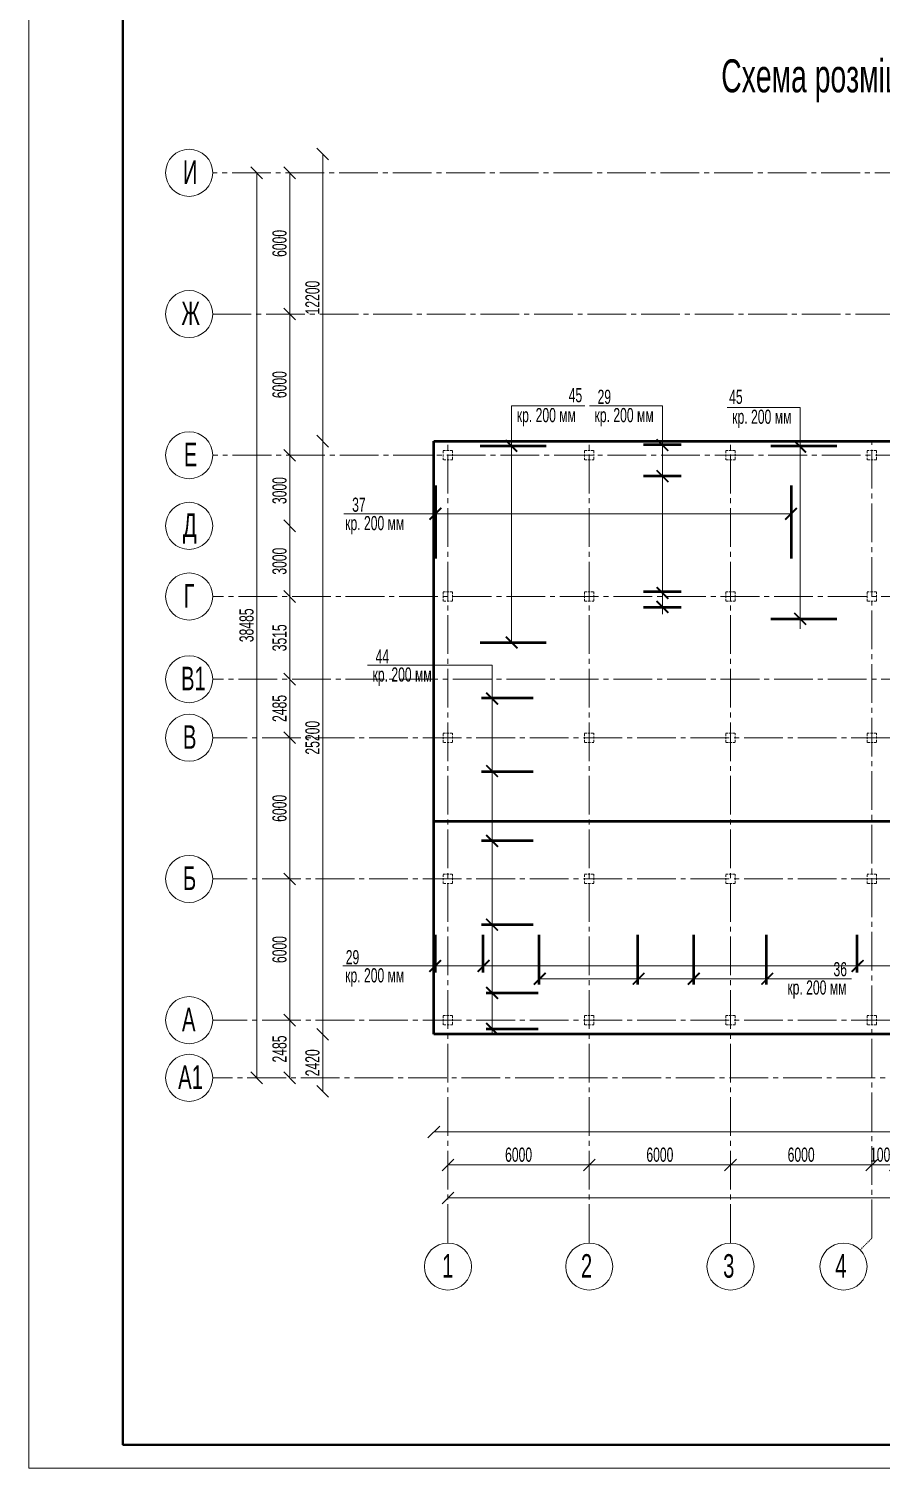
# Model space of a CAD drawing. Extents: x -483223 to 550073, y -164053 to -64662.
# Drawn here: x -396339 to -378238, y -132422 to -101846 of the extents above; entities that cross this region are included whole.
import ezdxf

# ---------------------------------------------------------------- set-up
doc = ezdxf.new("R2010")
doc.units = 0
doc.header["$MEASUREMENT"] = 0
for name, pattern in [('DASHDOT', [25.4, 12.7, -6.35, 0, -6.35]), ('HIDDEN2', [4.7625, 3.175, -1.5875]), ('K5LT_AXLED', [16.25, 11.75, -1.5, 1.5, -1.5]), ('K5LT_THIN', [0])]:
    doc.linetypes.add(name, pattern=pattern)
doc.layers.get('0').update_dxf_attribs({"color": 40, "linetype": 'CONTINUOUS'})
doc.layers.get('Defpoints').update_dxf_attribs({"linetype": 'CONTINUOUS'})
doc.layers.add('OPAL', color=4, linetype='CONTINUOUS')
doc.layers.add('ТЕКСТ', color=252, linetype='CONTINUOUS')
for name, color, linetype, lineweight in [('АРМАТУРА', 11, 'CONTINUOUS', 50), ('ОСН. ТОНКА', 250, 'CONTINUOUS', 15), ('ПУНКТИР МІN', 21, 'HIDDEN2', 15), ('РАМКА', 250, 'CONTINUOUS', 40), ('РОЗМІР', 250, 'CONTINUOUS', 15), ('РОЗМІР МІЖ ОСЯМИ', 250, 'CONTINUOUS', 15)]:
    doc.layers.add(name, color=color, linetype=linetype, lineweight=lineweight)
doc.layers.add('ВІСЬ', color=197, linetype='DASHDOT', lineweight=15, transparency=0.5)
doc.styles.add('РОЗМІР', font='ARIALN.TTF', dxfattribs={"width": 0.75})
doc.dimstyles.new('РОЗМ. МІЖ ОСЯМИ', dxfattribs={"dimtxt": 300, "dimasz": 250, "dimexe": 125, "dimexo": 350, "dimgap": 62.5, "dimtad": 1, "dimlfac": 2, "dimzin": 9, "dimtxsty": 'РОЗМІР', "dimblk": 'OBLIQUE', "dimcen": 250, "dimse1": 1, "dimse2": 1, "dimclre": 256, "dimadec": 0, "dimazin": 0, "dimtfac": 1, "dimtmove": 0, "dimatfit": 2, "dimfxl": 125, "dimlwd": -1, "dimlwe": -1, "dimarcsym": 0})

# ---------------------------------------------------------------- blocks, each defined once
blk = doc.blocks.new('_OBLIQUE')
at = {"color": 0, "linetype": 'ByBlock'}
blk.add_line((-0.5, -0.5), (0.5, 0.5), dxfattribs=at)
blk = doc.blocks.new('*D437')
at = {"layer": 'Defpoints', "color": 0, "transparency": 16777216}
for p in [(-387438, -124803), (-384438, -124803), (-384438, -125980)]:
    blk.add_point(p, dxfattribs=at)
at = {"layer": 'РОЗМІР МІЖ ОСЯМИ', "color": 0, "transparency": 16777216}
blk.add_line((-387438, -125980), (-384438, -125980), dxfattribs=at)
at = {"layer": 'РОЗМІР МІЖ ОСЯМИ', "color": 0, "transparency": 16777216, "xscale": 250, "yscale": 250, "zscale": 250, "rotation": 180}
blk.add_blockref('_OBLIQUE', (-387438, -125980), dxfattribs=at)
at = {"layer": 'РОЗМІР МІЖ ОСЯМИ', "color": 0, "transparency": 16777216, "xscale": 250, "yscale": 250, "zscale": 250}
blk.add_blockref('_OBLIQUE', (-384438, -125980), dxfattribs=at)
at = {"layer": 'РОЗМІР МІЖ ОСЯМИ', "color": 0, "transparency": 16777216, "insert": (-385938, -125764), "char_height": 300, "attachment_point": 5, "style": 'РОЗМІР'}
blk.add_mtext('6000', dxfattribs=at)
blk = doc.blocks.new('*D438')
at = {"layer": 'Defpoints', "color": 0, "transparency": 16777216}
for p in [(-384438, -124803), (-381438, -124803), (-381438, -125980)]:
    blk.add_point(p, dxfattribs=at)
at = {"layer": 'РОЗМІР МІЖ ОСЯМИ', "color": 0, "transparency": 16777216}
blk.add_line((-384438, -125980), (-381438, -125980), dxfattribs=at)
at = {"layer": 'РОЗМІР МІЖ ОСЯМИ', "color": 0, "transparency": 16777216, "xscale": 250, "yscale": 250, "zscale": 250, "rotation": 180}
blk.add_blockref('_OBLIQUE', (-384438, -125980), dxfattribs=at)
at = {"layer": 'РОЗМІР МІЖ ОСЯМИ', "color": 0, "transparency": 16777216, "xscale": 250, "yscale": 250, "zscale": 250}
blk.add_blockref('_OBLIQUE', (-381438, -125980), dxfattribs=at)
at = {"layer": 'РОЗМІР МІЖ ОСЯМИ', "color": 0, "transparency": 16777216, "insert": (-382938, -125764), "char_height": 300, "attachment_point": 5, "style": 'РОЗМІР'}
blk.add_mtext('6000', dxfattribs=at)
blk = doc.blocks.new('*D439')
at = {"layer": 'Defpoints', "color": 0, "transparency": 16777216}
for p in [(-381438, -124803), (-378438, -124803), (-378438, -125980)]:
    blk.add_point(p, dxfattribs=at)
at = {"layer": 'РОЗМІР МІЖ ОСЯМИ', "color": 0, "transparency": 16777216}
blk.add_line((-381438, -125980), (-378438, -125980), dxfattribs=at)
at = {"layer": 'РОЗМІР МІЖ ОСЯМИ', "color": 0, "transparency": 16777216, "xscale": 250, "yscale": 250, "zscale": 250, "rotation": 180}
blk.add_blockref('_OBLIQUE', (-381438, -125980), dxfattribs=at)
at = {"layer": 'РОЗМІР МІЖ ОСЯМИ', "color": 0, "transparency": 16777216, "xscale": 250, "yscale": 250, "zscale": 250}
blk.add_blockref('_OBLIQUE', (-378438, -125980), dxfattribs=at)
at = {"layer": 'РОЗМІР МІЖ ОСЯМИ', "color": 0, "transparency": 16777216, "insert": (-379938, -125764), "char_height": 300, "attachment_point": 5, "style": 'РОЗМІР'}
blk.add_mtext('6000', dxfattribs=at)
blk = doc.blocks.new('*D440')
at = {"layer": 'Defpoints', "color": 0, "transparency": 16777216}
for p in [(-378438, -124803), (-377938, -124803), (-377938, -125980)]:
    blk.add_point(p, dxfattribs=at)
at = {"layer": 'РОЗМІР МІЖ ОСЯМИ', "color": 0, "transparency": 16777216}
blk.add_line((-378438, -125980), (-377938, -125980), dxfattribs=at)
at = {"layer": 'РОЗМІР МІЖ ОСЯМИ', "color": 0, "transparency": 16777216, "xscale": 250, "yscale": 250, "zscale": 250, "rotation": 180}
blk.add_blockref('_OBLIQUE', (-378438, -125980), dxfattribs=at)
at = {"layer": 'РОЗМІР МІЖ ОСЯМИ', "color": 0, "transparency": 16777216, "xscale": 250, "yscale": 250, "zscale": 250}
blk.add_blockref('_OBLIQUE', (-377938, -125980), dxfattribs=at)
at = {"layer": 'РОЗМІР МІЖ ОСЯМИ', "color": 0, "transparency": 16777216, "insert": (-378188, -125764), "char_height": 300, "attachment_point": 5, "style": 'РОЗМІР'}
blk.add_mtext('1000', dxfattribs=at)
blk = doc.blocks.new('*D451')
at = {"layer": 'Defpoints', "color": 0, "transparency": 16777216}
for p in [(-387438, -125003), (-355202, -125003), (-355202, -126680)]:
    blk.add_point(p, dxfattribs=at)
at = {"layer": 'РОЗМІР МІЖ ОСЯМИ', "color": 0, "transparency": 16777216}
blk.add_line((-387438, -126680), (-355202, -126680), dxfattribs=at)
at = {"layer": 'РОЗМІР МІЖ ОСЯМИ', "color": 0, "transparency": 16777216, "xscale": 250, "yscale": 250, "zscale": 250, "rotation": 180}
blk.add_blockref('_OBLIQUE', (-387438, -126680), dxfattribs=at)
at = {"layer": 'РОЗМІР МІЖ ОСЯМИ', "color": 0, "transparency": 16777216, "xscale": 250, "yscale": 250, "zscale": 250}
blk.add_blockref('_OBLIQUE', (-355202, -126680), dxfattribs=at)
at = {"layer": 'РОЗМІР МІЖ ОСЯМИ', "color": 0, "transparency": 16777216, "insert": (-371320, -126464), "char_height": 300, "attachment_point": 5, "style": 'РОЗМІР'}
blk.add_mtext('64485', dxfattribs=at)
blk = doc.blocks.new('*D452')
at = {"layer": 'Defpoints', "color": 0, "transparency": 16777216}
for p in [(-390798, -119905), (-390071, -119905), (-390071, -122905)]:
    blk.add_point(p, dxfattribs=at)
at = {"layer": 'РОЗМІР МІЖ ОСЯМИ', "color": 0, "transparency": 16777216}
blk.add_line((-390798, -122905), (-390798, -119905), dxfattribs=at)
at = {"layer": 'РОЗМІР МІЖ ОСЯМИ', "color": 0, "transparency": 16777216, "xscale": 250, "yscale": 250, "zscale": 250}
for p, rotation in [((-390798, -119905), 90), ((-390798, -122905), 270)]:
    blk.add_blockref('_OBLIQUE', p, dxfattribs=dict(at, rotation=rotation))
at = {"layer": 'РОЗМІР МІЖ ОСЯМИ', "color": 0, "transparency": 16777216, "insert": (-391014, -121405), "char_height": 300, "attachment_point": 5, "rotation": 90, "style": 'РОЗМІР'}
blk.add_mtext('6000', dxfattribs=at)
blk = doc.blocks.new('*D453')
at = {"layer": 'Defpoints', "color": 0, "transparency": 16777216}
for p in [(-390071, -122905), (-390798, -124130), (-390071, -124130)]:
    blk.add_point(p, dxfattribs=at)
at = {"layer": 'РОЗМІР МІЖ ОСЯМИ', "color": 0, "transparency": 16777216}
blk.add_line((-390798, -122905), (-390798, -124130), dxfattribs=at)
at = {"layer": 'РОЗМІР МІЖ ОСЯМИ', "color": 0, "transparency": 16777216, "xscale": 250, "yscale": 250, "zscale": 250}
for p, rotation in [((-390798, -122905), 90), ((-390798, -124130), 270)]:
    blk.add_blockref('_OBLIQUE', p, dxfattribs=dict(at, rotation=rotation))
at = {"layer": 'РОЗМІР МІЖ ОСЯМИ', "color": 0, "transparency": 16777216, "insert": (-391014, -123517), "char_height": 300, "attachment_point": 5, "rotation": 90, "style": 'РОЗМІР'}
blk.add_mtext('2485', dxfattribs=at)
blk = doc.blocks.new('*D454')
at = {"layer": 'Defpoints', "color": 0, "transparency": 16777216}
for p in [(-390798, -113905), (-390071, -113905), (-390071, -115662)]:
    blk.add_point(p, dxfattribs=at)
at = {"layer": 'РОЗМІР МІЖ ОСЯМИ', "color": 0, "transparency": 16777216}
blk.add_line((-390798, -115662), (-390798, -113905), dxfattribs=at)
at = {"layer": 'РОЗМІР МІЖ ОСЯМИ', "color": 0, "transparency": 16777216, "xscale": 250, "yscale": 250, "zscale": 250}
for p, rotation in [((-390798, -113905), 90), ((-390798, -115662), 270)]:
    blk.add_blockref('_OBLIQUE', p, dxfattribs=dict(at, rotation=rotation))
at = {"layer": 'РОЗМІР МІЖ ОСЯМИ', "color": 0, "transparency": 16777216, "insert": (-391014, -114783), "char_height": 300, "attachment_point": 5, "rotation": 90, "style": 'РОЗМІР'}
blk.add_mtext('3515', dxfattribs=at)
blk = doc.blocks.new('*D455')
at = {"layer": 'Defpoints', "color": 0, "transparency": 16777216}
for p in [(-390798, -112405), (-390071, -112405), (-390071, -113905)]:
    blk.add_point(p, dxfattribs=at)
at = {"layer": 'РОЗМІР МІЖ ОСЯМИ', "color": 0, "transparency": 16777216}
blk.add_line((-390798, -113905), (-390798, -112405), dxfattribs=at)
at = {"layer": 'РОЗМІР МІЖ ОСЯМИ', "color": 0, "transparency": 16777216, "xscale": 250, "yscale": 250, "zscale": 250}
for p, rotation in [((-390798, -112405), 90), ((-390798, -113905), 270)]:
    blk.add_blockref('_OBLIQUE', p, dxfattribs=dict(at, rotation=rotation))
at = {"layer": 'РОЗМІР МІЖ ОСЯМИ', "color": 0, "transparency": 16777216, "insert": (-391014, -113155), "char_height": 300, "attachment_point": 5, "rotation": 90, "style": 'РОЗМІР'}
blk.add_mtext('3000', dxfattribs=at)
blk = doc.blocks.new('*D456')
at = {"layer": 'Defpoints', "color": 0, "transparency": 16777216}
for p in [(-390798, -110905), (-390071, -110905), (-390071, -112405)]:
    blk.add_point(p, dxfattribs=at)
at = {"layer": 'РОЗМІР МІЖ ОСЯМИ', "color": 0, "transparency": 16777216}
blk.add_line((-390798, -112405), (-390798, -110905), dxfattribs=at)
at = {"layer": 'РОЗМІР МІЖ ОСЯМИ', "color": 0, "transparency": 16777216, "xscale": 250, "yscale": 250, "zscale": 250}
for p, rotation in [((-390798, -110905), 90), ((-390798, -112405), 270)]:
    blk.add_blockref('_OBLIQUE', p, dxfattribs=dict(at, rotation=rotation))
at = {"layer": 'РОЗМІР МІЖ ОСЯМИ', "color": 0, "transparency": 16777216, "insert": (-391014, -111655), "char_height": 300, "attachment_point": 5, "rotation": 90, "style": 'РОЗМІР'}
blk.add_mtext('3000', dxfattribs=at)
blk = doc.blocks.new('*D457')
at = {"layer": 'Defpoints', "color": 0, "transparency": 16777216}
for p in [(-390798, -107905), (-390071, -107905), (-390071, -110905)]:
    blk.add_point(p, dxfattribs=at)
at = {"layer": 'РОЗМІР МІЖ ОСЯМИ', "color": 0, "transparency": 16777216}
blk.add_line((-390798, -110905), (-390798, -107905), dxfattribs=at)
at = {"layer": 'РОЗМІР МІЖ ОСЯМИ', "color": 0, "transparency": 16777216, "xscale": 250, "yscale": 250, "zscale": 250}
for p, rotation in [((-390798, -107905), 90), ((-390798, -110905), 270)]:
    blk.add_blockref('_OBLIQUE', p, dxfattribs=dict(at, rotation=rotation))
at = {"layer": 'РОЗМІР МІЖ ОСЯМИ', "color": 0, "transparency": 16777216, "insert": (-391014, -109405), "char_height": 300, "attachment_point": 5, "rotation": 90, "style": 'РОЗМІР'}
blk.add_mtext('6000', dxfattribs=at)
blk = doc.blocks.new('*D458')
at = {"layer": 'Defpoints', "color": 0, "transparency": 16777216}
for p in [(-390798, -104905), (-390071, -104905), (-390071, -107905)]:
    blk.add_point(p, dxfattribs=at)
at = {"layer": 'РОЗМІР МІЖ ОСЯМИ', "color": 0, "transparency": 16777216}
blk.add_line((-390798, -107905), (-390798, -104905), dxfattribs=at)
at = {"layer": 'РОЗМІР МІЖ ОСЯМИ', "color": 0, "transparency": 16777216, "xscale": 250, "yscale": 250, "zscale": 250}
for p, rotation in [((-390798, -104905), 90), ((-390798, -107905), 270)]:
    blk.add_blockref('_OBLIQUE', p, dxfattribs=dict(at, rotation=rotation))
at = {"layer": 'РОЗМІР МІЖ ОСЯМИ', "color": 0, "transparency": 16777216, "insert": (-391014, -106405), "char_height": 300, "attachment_point": 5, "rotation": 90, "style": 'РОЗМІР'}
blk.add_mtext('6000', dxfattribs=at)
blk = doc.blocks.new('*D459')
at = {"layer": 'Defpoints', "color": 0, "transparency": 16777216}
for p in [(-390798, -116905), (-390071, -116905), (-390071, -119905)]:
    blk.add_point(p, dxfattribs=at)
at = {"layer": 'РОЗМІР МІЖ ОСЯМИ', "color": 0, "transparency": 16777216}
blk.add_line((-390798, -119905), (-390798, -116905), dxfattribs=at)
at = {"layer": 'РОЗМІР МІЖ ОСЯМИ', "color": 0, "transparency": 16777216, "xscale": 250, "yscale": 250, "zscale": 250}
for p, rotation in [((-390798, -116905), 90), ((-390798, -119905), 270)]:
    blk.add_blockref('_OBLIQUE', p, dxfattribs=dict(at, rotation=rotation))
at = {"layer": 'РОЗМІР МІЖ ОСЯМИ', "color": 0, "transparency": 16777216, "insert": (-391014, -118405), "char_height": 300, "attachment_point": 5, "rotation": 90, "style": 'РОЗМІР'}
blk.add_mtext('6000', dxfattribs=at)
blk = doc.blocks.new('*D460')
at = {"layer": 'Defpoints', "color": 0, "transparency": 16777216}
for p in [(-390071, -115662), (-390798, -116905), (-390071, -116905)]:
    blk.add_point(p, dxfattribs=at)
at = {"layer": 'РОЗМІР МІЖ ОСЯМИ', "color": 0, "transparency": 16777216}
blk.add_line((-390798, -115662), (-390798, -116905), dxfattribs=at)
at = {"layer": 'РОЗМІР МІЖ ОСЯМИ', "color": 0, "transparency": 16777216, "xscale": 250, "yscale": 250, "zscale": 250}
for p, rotation in [((-390798, -115662), 90), ((-390798, -116905), 270)]:
    blk.add_blockref('_OBLIQUE', p, dxfattribs=dict(at, rotation=rotation))
at = {"layer": 'РОЗМІР МІЖ ОСЯМИ', "color": 0, "transparency": 16777216, "insert": (-391014, -116283), "char_height": 300, "attachment_point": 5, "rotation": 90, "style": 'РОЗМІР'}
blk.add_mtext('2485', dxfattribs=at)
blk = doc.blocks.new('*D461')
at = {"layer": 'Defpoints', "color": 0, "transparency": 16777216}
for p in [(-391498, -104905), (-390071, -104905), (-390071, -124130)]:
    blk.add_point(p, dxfattribs=at)
at = {"layer": 'РОЗМІР МІЖ ОСЯМИ', "color": 0, "transparency": 16777216}
blk.add_line((-391498, -124130), (-391498, -104905), dxfattribs=at)
at = {"layer": 'РОЗМІР МІЖ ОСЯМИ', "color": 0, "transparency": 16777216, "xscale": 250, "yscale": 250, "zscale": 250}
for p, rotation in [((-391498, -104905), 90), ((-391498, -124130), 270)]:
    blk.add_blockref('_OBLIQUE', p, dxfattribs=dict(at, rotation=rotation))
at = {"layer": 'РОЗМІР МІЖ ОСЯМИ', "color": 0, "transparency": 16777216, "insert": (-391714, -114517), "char_height": 300, "attachment_point": 5, "rotation": 90, "style": 'РОЗМІР'}
blk.add_mtext('38485', dxfattribs=at)
blk = doc.blocks.new('*D462')
at = {"layer": 'Defpoints', "color": 0, "transparency": 16777216}
for p in [(-387738, -124480), (-365138, -124480), (-387738, -125280)]:
    blk.add_point(p, dxfattribs=at)
at = {"layer": 'ОСН. ТОНКА', "color": 0, "transparency": 16777216}
blk.add_line((-365138, -125280), (-387738, -125280), dxfattribs=at)
at = {"layer": 'ОСН. ТОНКА', "color": 0, "transparency": 16777216, "xscale": 250, "yscale": 250, "zscale": 250, "rotation": 180}
blk.add_blockref('_OBLIQUE', (-387738, -125280), dxfattribs=at)
at = {"layer": 'ОСН. ТОНКА', "color": 0, "transparency": 16777216, "xscale": 250, "yscale": 250, "zscale": 250}
blk.add_blockref('_OBLIQUE', (-365138, -125280), dxfattribs=at)
at = {"layer": 'ОСН. ТОНКА', "color": 0, "transparency": 16777216, "insert": (-376438, -125064), "char_height": 300, "attachment_point": 5, "style": 'РОЗМІР'}
blk.add_mtext('45200', dxfattribs=at)
blk = doc.blocks.new('*D463')
at = {"layer": 'Defpoints', "color": 0, "transparency": 16777216}
for p in [(-387738, -124480), (-365138, -124480), (-365138, -125280)]:
    blk.add_point(p, dxfattribs=at)
at = {"layer": 'ОСН. ТОНКА', "color": 0, "transparency": 16777216}
blk.add_line((-387738, -125280), (-365138, -125280), dxfattribs=at)
at = {"layer": 'ОСН. ТОНКА', "color": 0, "transparency": 16777216, "xscale": 250, "yscale": 250, "zscale": 250, "rotation": 180}
blk.add_blockref('_OBLIQUE', (-387738, -125280), dxfattribs=at)
at = {"layer": 'ОСН. ТОНКА', "color": 0, "transparency": 16777216, "xscale": 250, "yscale": 250, "zscale": 250}
blk.add_blockref('_OBLIQUE', (-365138, -125280), dxfattribs=at)
at = {"layer": 'ОСН. ТОНКА', "color": 0, "transparency": 16777216, "insert": (-376438, -125064), "char_height": 300, "attachment_point": 5, "style": 'РОЗМІР'}
blk.add_mtext('45200', dxfattribs=at)
blk = doc.blocks.new('*D466')
at = {"layer": 'Defpoints', "color": 0, "transparency": 16777216}
for p in [(-390098, -110605), (-387738, -110605), (-389156, -123205)]:
    blk.add_point(p, dxfattribs=at)
at = {"layer": 'ОСН. ТОНКА', "color": 0, "transparency": 16777216}
blk.add_line((-390098, -123205), (-390098, -110605), dxfattribs=at)
at = {"layer": 'ОСН. ТОНКА', "color": 0, "transparency": 16777216, "xscale": 250, "yscale": 250, "zscale": 250}
for p, rotation in [((-390098, -110605), 90), ((-390098, -123205), 270)]:
    blk.add_blockref('_OBLIQUE', p, dxfattribs=dict(at, rotation=rotation))
at = {"layer": 'ОСН. ТОНКА', "color": 0, "transparency": 16777216, "insert": (-390314, -116905), "char_height": 300, "attachment_point": 5, "rotation": 90, "style": 'РОЗМІР'}
blk.add_mtext('25200', dxfattribs=at)
blk = doc.blocks.new('*D467')
at = {"layer": 'Defpoints', "color": 0, "transparency": 16777216}
for p in [(-390098, -104505), (-389156, -104505), (-389156, -110605)]:
    blk.add_point(p, dxfattribs=at)
at = {"layer": 'ОСН. ТОНКА', "color": 0, "transparency": 16777216}
blk.add_line((-390098, -110605), (-390098, -104505), dxfattribs=at)
at = {"layer": 'ОСН. ТОНКА', "color": 0, "transparency": 16777216, "xscale": 250, "yscale": 250, "zscale": 250}
for p, rotation in [((-390098, -104505), 90), ((-390098, -110605), 270)]:
    blk.add_blockref('_OBLIQUE', p, dxfattribs=dict(at, rotation=rotation))
at = {"layer": 'ОСН. ТОНКА', "color": 0, "transparency": 16777216, "insert": (-390314, -107555), "char_height": 300, "attachment_point": 5, "rotation": 90, "style": 'РОЗМІР'}
blk.add_mtext('12200', dxfattribs=at)
blk = doc.blocks.new('*D468')
at = {"layer": 'Defpoints', "color": 0, "transparency": 16777216}
for p in [(-389156, -123205), (-390098, -124416), (-389156, -124416)]:
    blk.add_point(p, dxfattribs=at)
at = {"layer": 'ОСН. ТОНКА', "color": 0, "transparency": 16777216}
blk.add_line((-390098, -123205), (-390098, -124416), dxfattribs=at)
at = {"layer": 'ОСН. ТОНКА', "color": 0, "transparency": 16777216, "xscale": 250, "yscale": 250, "zscale": 250}
for p, rotation in [((-390098, -123205), 90), ((-390098, -124416), 270)]:
    blk.add_blockref('_OBLIQUE', p, dxfattribs=dict(at, rotation=rotation))
at = {"layer": 'ОСН. ТОНКА', "color": 0, "transparency": 16777216, "insert": (-390314, -123810), "char_height": 300, "attachment_point": 5, "rotation": 90, "style": 'РОЗМІР'}
blk.add_mtext('2420', dxfattribs=at)
blk = doc.blocks.new('_ArchTick')
at = {"color": 0, "linetype": 'ByBlock', "const_width": 0.15}
blk.add_lwpolyline([(-0.5, -0.5), (0.5, 0.5)], dxfattribs=at)

msp = doc.modelspace()

# ---------------------------------------------------------------- linework, layer by layer
at = {"layer": 'OPAL', "color": 7, "lineweight": 50}
for p, q in [((-387738.2624, -123204.7701), (-387738.2624, -110604.7719)), ((-387738.2624, -110604.7719), (-377838.2612, -110604.7719)), ((-365138.2618, -123204.7701), (-387738.2624, -123204.7701))]:
    msp.add_line(p, q, dxfattribs=at)
at = {"layer": 'АРМАТУРА', "color": 7}
for p, q in [((-383286.7168, -110673.9377), (-382486.7168, -110673.9377)), ((-386755.7672, -110703.7019), (-385355.7672, -110703.7019)), ((-380579.4571, -110703.7019), (-379179.4571, -110703.7019)), ((-387704.7204, -111550.6764), (-387704.7204, -113100.6764)), ((-383286.7168, -111342.2631), (-382486.7168, -111342.2631)), ((-380147.5409, -111550.6764), (-380147.5409, -113100.6764)), ((-383286.7168, -113798.0213), (-382486.7168, -113798.0213)), ((-383286.7168, -114132.077), (-382486.7168, -114132.077)), ((-380579.4571, -114380.4417), (-379179.4571, -114380.4417)), ((-386755.7672, -114880.3525), (-385355.7672, -114880.3525)), ((-386726.296, -116054.4441), (-385626.296, -116054.4441)), ((-386726.296, -117621.1157), (-385626.296, -117621.1157)), ((-387753.876, -118679.8813), (-365338.2607, -118679.8813)), ((-386726.296, -119090.3047), (-385626.296, -119090.3047)), ((-386726.296, -120875.3951), (-385626.296, -120875.3951)), ((-387709.477, -121093.6565), (-387709.477, -121893.6565)), ((-386694.0576, -121093.6565), (-386694.0576, -121893.6565)), ((-385506.6257, -121093.6565), (-385506.6257, -122143.6565)), ((-383411.8831, -121093.6565), (-383411.8831, -122143.6565)), ((-382225.3521, -121093.6565), (-382225.3521, -122143.6565)), ((-380681.6866, -121093.6565), (-380681.6866, -122143.6565)), ((-378753.5788, -121093.6565), (-378753.5788, -121893.6565)), ((-386625.6634, -122322.4249), (-385525.6634, -122322.4249)), ((-386625.6634, -123090.1124), (-385525.6634, -123090.1124))]:
    msp.add_line(p, q, dxfattribs=at)
at = {"layer": 'ВІСЬ', "color": 7, "linetype": 'K5LT_AXLED', "ltscale": 70}
for p, q in [((-365038.2608, -104904.7718), (-392433.4928, -104904.7718)), ((-362038.2617, -107904.7718), (-392433.4928, -107904.7718)), ((-387438.2623, -127638.9759), (-387438.2623, -110604.7719)), ((-384438.2623, -127638.9759), (-384438.2623, -110604.7719)), ((-381438.2623, -127638.9759), (-381438.2623, -110604.7719)), ((-378438.2623, -127538.9759), (-378438.2623, -110604.7719)), ((-359338.2625, -110904.7718), (-392433.4928, -110904.7718)), ((-356938.2617, -113904.7718), (-392433.4928, -113904.7718)), ((-356938.2617, -115662.1311), (-392433.4928, -115662.1311)), ((-356438.2623, -116904.7718), (-392433.4928, -116904.7718)), ((-356438.2623, -119904.7718), (-392433.4928, -119904.7718)), ((-356438.2623, -122904.7718), (-392433.4928, -122904.7718)), ((-357888.3013, -124129.6624), (-392433.4928, -124129.6624))]:
    msp.add_line(p, q, dxfattribs=at)
at = {"layer": 'ВІСЬ', "color": 7}
msp.add_line((-378684.7089, -127785.4225), (-378438.2623, -127538.9759), dxfattribs=at)
at = {"layer": 'ОСН. ТОНКА', "color": 7}
for p, q in [((-386091.7964, -109855.0853), (-384533.1887, -109855.0853)), ((-386091.7964, -109855.0853), (-386091.7964, -114880.3525)), ((-384435.3872, -109855.0853), (-382882.7333, -109855.0853)), ((-382882.7333, -109855.0853), (-382882.7333, -114282.3815)), ((-381511.5442, -109889.8157), (-379958.8904, -109889.8157)), ((-379958.8904, -109889.8157), (-379958.8904, -114592.3671)), ((-389646.7577, -112147.2438), (-380153.2211, -112147.2438)), ((-389149.5472, -115365.599), (-386501.6922, -115365.599)), ((-386501.6922, -115365.599), (-386501.6922, -123204.7701)), ((-367473.953, -121753.2015), (-389672.3935, -121753.2015)), ((-385506.6257, -122025.9451), (-378865.4655, -122025.9451))]:
    msp.add_line(p, q, dxfattribs=at)
at = {"layer": 'ОСН. ТОНКА', "color": 7, "ltscale": 40}
msp.add_lwpolyline([(-396338.5863, -73022.1397), (-396338.5863, -132422.1397), (-312238.5863, -132422.1397), (-312238.5863, -73022.1397), (-396338.5863, -73022.1397)], dxfattribs=at)
at = {"layer": 'ОСН. ТОНКА', "color": 7, "linetype": 'K5LT_THIN'}
for centre in [(-392933.4928, -104904.7718), (-392933.4928, -107904.7718), (-392933.4928, -110904.7718), (-392933.4928, -112404.7718), (-392933.4928, -113904.7718), (-392933.4928, -115662.1311), (-392933.4928, -116904.7718), (-392933.4928, -119904.7718), (-392933.4928, -122904.7718), (-392933.4928, -124129.6624), (-387438.2623, -128138.9759), (-384438.2623, -128138.9759), (-381438.2623, -128138.9759), (-379038.2623, -128138.9759)]:
    msp.add_arc(centre, 500, 0, 359.99999427, dxfattribs=at)
at = {"layer": 'ПУНКТИР МІN', "color": 7, "ltscale": 15}
for points in [[(-387538.2626, -110804.7707), (-387338.2621, -110804.7707), (-387338.2621, -111004.7712), (-387538.2626, -111004.7712), (-387538.2626, -110804.7707)], [(-384538.2626, -110804.7707), (-384338.2621, -110804.7707), (-384338.2621, -111004.7712), (-384538.2626, -111004.7712), (-384538.2626, -110804.7707)], [(-381538.2619, -110804.7707), (-381338.263, -110804.7707), (-381338.263, -111004.7712), (-381538.2619, -111004.7712), (-381538.2619, -110804.7707)], [(-378538.2628, -110804.7707), (-378338.2621, -110804.7707), (-378338.2621, -111004.7712), (-378538.2628, -111004.7712), (-378538.2628, -110804.7707)], [(-387538.2626, -113804.7698), (-387338.2621, -113804.7698), (-387338.2621, -114004.7703), (-387538.2626, -114004.7703), (-387538.2626, -113804.7698)], [(-384538.2626, -113804.7698), (-384338.2621, -113804.7698), (-384338.2621, -114004.7703), (-384538.2626, -114004.7703), (-384538.2626, -113804.7698)], [(-381538.2619, -113804.7698), (-381338.263, -113804.7698), (-381338.263, -114004.7703), (-381538.2619, -114004.7703), (-381538.2619, -113804.7698)], [(-378538.2628, -113804.7698), (-378338.2621, -113804.7698), (-378338.2621, -114004.7703), (-378538.2628, -114004.7703), (-378538.2628, -113804.7698)], [(-387538.2626, -116804.7707), (-387338.2621, -116804.7707), (-387338.2621, -117004.7712), (-387538.2626, -117004.7712), (-387538.2626, -116804.7707)], [(-384538.2626, -116804.7707), (-384338.2621, -116804.7707), (-384338.2621, -117004.7712), (-384538.2626, -117004.7712), (-384538.2626, -116804.7707)], [(-381538.2619, -116804.7707), (-381338.263, -116804.7707), (-381338.263, -117004.7712), (-381538.2619, -117004.7712), (-381538.2619, -116804.7707)], [(-378538.2628, -116804.7707), (-378338.2621, -116804.7707), (-378338.2621, -117004.7712), (-378538.2628, -117004.7712), (-378538.2628, -116804.7707)], [(-387538.2626, -119804.7714), (-387338.2621, -119804.7714), (-387338.2621, -120004.7703), (-387538.2626, -120004.7703), (-387538.2626, -119804.7714)], [(-384538.2626, -119804.7714), (-384338.2621, -119804.7714), (-384338.2621, -120004.7703), (-384538.2626, -120004.7703), (-384538.2626, -119804.7714)], [(-381538.2619, -119804.7714), (-381338.263, -119804.7714), (-381338.263, -120004.7703), (-381538.2619, -120004.7703), (-381538.2619, -119804.7714)], [(-378538.2628, -119804.7714), (-378338.2621, -119804.7714), (-378338.2621, -120004.7703), (-378538.2628, -120004.7703), (-378538.2628, -119804.7714)], [(-387538.2626, -122804.7724), (-387338.2621, -122804.7724), (-387338.2621, -123004.7712), (-387538.2626, -123004.7712), (-387538.2626, -122804.7724)], [(-384538.2626, -122804.7724), (-384338.2621, -122804.7724), (-384338.2621, -123004.7712), (-384538.2626, -123004.7712), (-384538.2626, -122804.7724)], [(-381538.2619, -122804.7724), (-381338.263, -122804.7724), (-381338.263, -123004.7712), (-381538.2619, -123004.7712), (-381538.2619, -122804.7724)], [(-378538.2628, -122804.7724), (-378338.2621, -122804.7724), (-378338.2621, -123004.7712), (-378538.2628, -123004.7712), (-378538.2628, -122804.7724)]]:
    msp.add_lwpolyline(points, dxfattribs=at)
at = {"layer": 'РАМКА', "color": 7, "ltscale": 40}
msp.add_lwpolyline([(-312738.5863, -131922.1397), (-312738.5863, -131922.1397), (-312738.5863, -73522.1397), (-394338.5863, -73522.1397), (-394338.5863, -131922.1397), (-312738.5863, -131922.1397)], dxfattribs=at)

# ---------------------------------------------------------------- block references
at = {"layer": 'РОЗМІР', "color": 7, "xscale": 250, "yscale": 250, "zscale": 250}
for p, rotation in [((-386091.7964, -110703.7019), 270), ((-382882.7333, -110688.2494), 270), ((-379958.8904, -110722.9798), 270), ((-382882.7333, -111349.8157), 270), ((-387704.7204, -112147.2438), 180), ((-380153.2211, -112149.9838), 180), ((-382882.7333, -113831.6697), 270), ((-382882.7333, -114125.998), 270), ((-379958.8904, -114380.4417), 270), ((-386084.8143, -114882.8938), 270), ((-386501.6922, -116072.2256), 270), ((-386501.6922, -117613.5302), 270), ((-386501.6922, -119096.9382), 270), ((-386501.6922, -120875.3951), 270), ((-387709.477, -121753.2015), 180), ((-386682.1163, -121753.2015), 180), ((-378738.9525, -121753.2015), 180), ((-385488.941, -122025.9451), 180), ((-383389.6438, -122025.9451), 180), ((-382218.228, -122025.9451), 180), ((-380658.0229, -122025.9451), 180), ((-386501.6922, -122325.7132), 270), ((-386501.6922, -123090.1124), 270)]:
    msp.add_blockref('_ArchTick', p, dxfattribs=dict(at, rotation=rotation))

# ---------------------------------------------------------------- texts
at = {"layer": 'ТЕКСТ', "color": 7, "style": 'РОЗМІР', "width": 0.75}
for s, p in [('И', (-393065.4993, -105140.4225)), ('Ж', (-393098.5722, -108140.8012)), ('Е', (-393045.6555, -111140.4225)), ('Д', (-393065.2468, -112640.4225)), ('Г', (-393045.6555, -114140.4225)), ('В1', (-393105.7436, -115897.7818)), ('В', (-393065.4993, -117140.4225)), ('Б', (-393065.4993, -120140.4225)), ('А', (-393085.343, -123140.4225)), ('А1', (-393167.1516, -124365.313)), ('1', (-387561.4916, -128374.7772)), ('2', (-384614.4083, -128374.7772)), ('3', (-381594.5645, -128374.7772)), ('4', (-379214.4083, -128374.7772))]:
    msp.add_text(s, height=500, dxfattribs=at).set_placement(p)
at = {"layer": 'ТЕКСТ', "color": 7, "ltscale": 30, "style": 'РОЗМІР'}
for s, insert, char_height, width, attachment_point in [('Схема розміщення арматури у нижній зоні плити Пм2', (-374126.6706, -103405.9869), 700, 22648.048324, 8), ('45', (-384587.5709, -109781.8655), 300, 253.05266, 9), ('29', (-383974.4645, -109817.2854), 300, 253.05266, 9), ('45', (-381180.2372, -109817.2854), 300, 253.05266, 9), ('{\\fArial Narrow|b0|i0|c204|p34;кр. 200 мм}', (-384720.0139, -109901.8708), 300, 2279.46491, 3), ('{\\fArial Narrow|b0|i0|c204|p34;кр. 200 мм}', (-383069.5585, -109901.8708), 300, 2279.46491, 3), ('{\\fArial Narrow|b0|i0|c204|p34;кр. 200 мм}', (-380145.7156, -109936.6012), 300, 2279.46491, 3), ('37', (-389185.8351, -112109.4439), 300, 253.05266, 9), ('{\\fArial Narrow|b0|i0|c204|p34;кр. 200 мм}', (-388365.0285, -112195.9179), 300, 2279.46491, 3), ('44', (-388688.6246, -115327.7991), 300, 253.05266, 9), ('{\\fArial Narrow|b0|i0|c204|p34;кр. 200 мм}', (-387783.7186, -115412.3846), 300, 2279.46491, 3), ('29', (-389321.6636, -121721.1458), 300, 253.05266, 9), ('36', (-378964.7325, -121976.1013), 300, 253.05266, 9), ('{\\fArial Narrow|b0|i0|c204|p34;кр. 200 мм}', (-388365.0285, -121801.8756), 300, 2279.46491, 3), ('{\\fArial Narrow|b0|i0|c204|p34;кр. 200 мм}', (-380230.9046, -122060.4993), 300, 2279.46491, 1)]:
    msp.add_mtext(s, dxfattribs=dict(at, insert=insert, char_height=char_height, width=width, attachment_point=attachment_point))

# ---------------------------------------------------------------- dimensions: what is measured, and where the dimension line sits
at = {"layer": 'ОСН. ТОНКА', "color": 7}
for base, p1, p2, picture, middle in [((-390098.2623, -104504.7707), (-389155.7624, -110604.7719), (-389155.7624, -104504.7707), '*D467', (-390313.9342, -107554.7713)), ((-390098.2623, -110604.7719), (-389155.7624, -123204.7701), (-387738.2624, -110604.7719), '*D466', (-390313.9342, -116904.771))]:
    dim = msp.add_linear_dim(base=base, p1=p1, p2=p2, angle=90, dimstyle='РОЗМ. МІЖ ОСЯМИ', override={"dimtxsty": 'РОЗМІР'}, dxfattribs=at)
    dim.commit()
    dim.dimension.update_dxf_attribs({"geometry": picture, "text_midpoint": middle})
dim = msp.add_linear_dim(base=(-390098.2623, -124415.9749), p1=(-389155.7624, -123204.7701), p2=(-389155.7624, -124415.9749), angle=90, text='2420', dimstyle='РОЗМ. МІЖ ОСЯМИ', override={"dimtxsty": 'РОЗМІР'}, dxfattribs=at)
dim.commit()
dim.dimension.update_dxf_attribs({"geometry": '*D468', "text_midpoint": (-390313.9342, -123810.3725)})
for base, p1, p2, picture in [((-387738.2624, -125279.8813), (-365138.2618, -124479.8257), (-387738.2624, -124479.8257), '*D462'), ((-365138.2618, -125279.8813), (-387738.2624, -124479.8257), (-365138.2618, -124479.8257), '*D463')]:
    dim = msp.add_linear_dim(base=base, p1=p1, p2=p2, dimstyle='РОЗМ. МІЖ ОСЯМИ', override={"dimtxsty": 'РОЗМІР'}, dxfattribs=at)
    dim.commit()
    dim.dimension.update_dxf_attribs({"geometry": picture, "text_midpoint": (-376438.2621, -125064.2094)})
at = {"layer": 'РОЗМІР МІЖ ОСЯМИ', "color": 7}
for base, p1, p2, text, picture, middle in [((-391498.2623, -104904.7718), (-390071.4891, -124129.6624), (-390071.4891, -104904.7718), '38485', '*D461', (-391713.9342, -114517.2171)), ((-390798.2623, -113904.7718), (-390071.4891, -115662.1311), (-390071.4891, -113904.7718), '3515', '*D454', (-391013.9342, -114783.4515)), ((-390798.2623, -116904.7718), (-390071.4891, -115662.1311), (-390071.4891, -116904.7718), '2485', '*D460', (-391013.9342, -116283.4515)), ((-390798.2623, -124129.6624), (-390071.4891, -122904.7718), (-390071.4891, -124129.6624), '2485', '*D453', (-391013.9342, -123517.2171))]:
    dim = msp.add_linear_dim(base=base, p1=p1, p2=p2, angle=90, text=text, dimstyle='РОЗМ. МІЖ ОСЯМИ', override={"dimtxsty": 'РОЗМІР'}, dxfattribs=at)
    dim.commit()
    dim.dimension.update_dxf_attribs({"geometry": picture, "text_midpoint": middle})
for base, p1, p2, picture, middle in [((-390798.2623, -104904.7718), (-390071.4891, -107904.7718), (-390071.4891, -104904.7718), '*D458', (-391013.9342, -106404.7718)), ((-390798.2623, -107904.7718), (-390071.4891, -110904.7718), (-390071.4891, -107904.7718), '*D457', (-391013.9342, -109404.7718)), ((-390798.2623, -110904.7718), (-390071.4891, -112404.7718), (-390071.4891, -110904.7718), '*D456', (-391013.9342, -111654.7718)), ((-390798.2623, -112404.7718), (-390071.4891, -113904.7718), (-390071.4891, -112404.7718), '*D455', (-391013.9342, -113154.7718)), ((-390798.2623, -116904.7718), (-390071.4891, -119904.7718), (-390071.4891, -116904.7718), '*D459', (-391013.9342, -118404.7718)), ((-390798.2623, -119904.7718), (-390071.4891, -122904.7718), (-390071.4891, -119904.7718), '*D452', (-391013.9342, -121404.7718))]:
    dim = msp.add_linear_dim(base=base, p1=p1, p2=p2, angle=90, dimstyle='РОЗМ. МІЖ ОСЯМИ', override={"dimtxsty": 'РОЗМІР'}, dxfattribs=at)
    dim.commit()
    dim.dimension.update_dxf_attribs({"geometry": picture, "text_midpoint": middle})
for base, p1, p2, picture, middle in [((-384438.2623, -125979.8813), (-387438.2623, -124802.6415), (-384438.2623, -124802.6415), '*D437', (-385938.2623, -125764.2094)), ((-381438.2623, -125979.8813), (-384438.2623, -124802.6415), (-381438.2623, -124802.6415), '*D438', (-382938.2623, -125764.2094)), ((-378438.2623, -125979.8813), (-381438.2623, -124802.6415), (-378438.2623, -124802.6415), '*D439', (-379938.2623, -125764.2094))]:
    dim = msp.add_linear_dim(base=base, p1=p1, p2=p2, dimstyle='РОЗМ. МІЖ ОСЯМИ', override={"dimtxsty": 'РОЗМІР'}, dxfattribs=at)
    dim.commit()
    dim.dimension.update_dxf_attribs({"geometry": picture, "text_midpoint": middle})
dim = msp.add_linear_dim(base=(-355201.7749, -126679.8813), p1=(-387438.2623, -125002.6415), p2=(-355201.7749, -125002.6415), text='64485', dimstyle='РОЗМ. МІЖ ОСЯМИ', override={"dimtxsty": 'РОЗМІР'}, dxfattribs=at)
dim.commit()
dim.dimension.update_dxf_attribs({"geometry": '*D451', "text_midpoint": (-371320.0186, -126464.2094)})
dim = msp.add_linear_dim(base=(-377938.2623, -125979.8813), p1=(-378438.2623, -124802.6415), p2=(-377938.2623, -124802.6415), dimstyle='РОЗМ. МІЖ ОСЯМИ', dxfattribs=at)
dim.commit()
dim.dimension.update_dxf_attribs({"geometry": '*D440', "text_midpoint": (-378188.2623, -125979.8813), "dimtype": 160})

doc.saveas('drawing.dxf')
